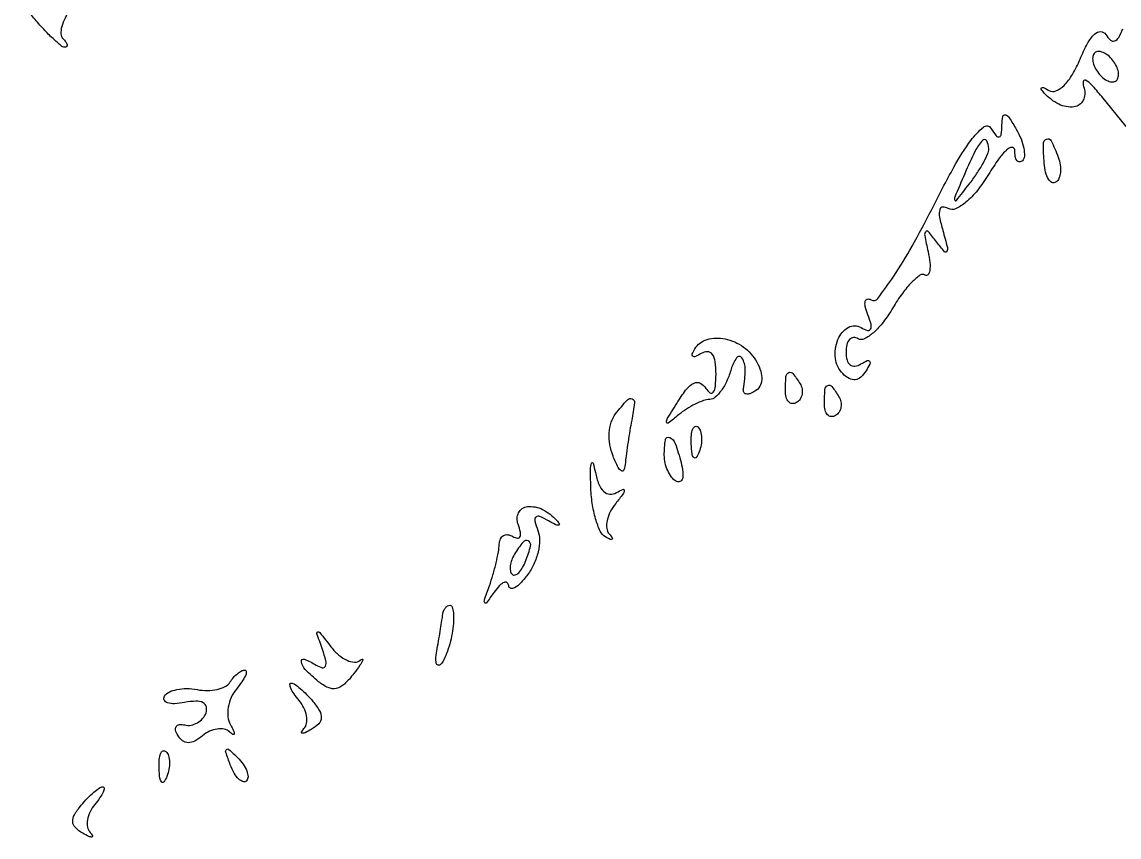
# Model space of a CAD drawing. Extents: x 153 to 7594, y 148 to 3762.
# Drawn here: x 4737.5 to 4822, y 2448.1 to 2510.9 of the extents above; entities that cross this region are included whole.
import ezdxf

# ---------------------------------------------------------------- set-up
doc = ezdxf.new("R2010")
doc.units = 0

msp = doc.modelspace()

# ---------------------------------------------------------------- linework, layer by layer
for points in [[(4740.926206, 2512.273794, -0.002295), (4741.880772, 2513.010518, -0.389535), (4742.000262, 2512.999712, -0.362509), (4742.005537, 2512.874639, -0.002213), (4741.258676, 2511.907991, 0.04346), (4740.832052, 2511.250225, 0.05878), (4740.575276, 2510.590349, 0.073134), (4740.514337, 2510.026546, 0.188967), (4740.675343, 2509.657991, -0.037262), (4740.893327, 2509.404847, -0.104785), (4740.989743, 2509.193285, -0.242037), (4740.954674, 2509.05938, -0.213068), (4740.821654, 2509, -0.176756), (4740.532081, 2509.105669, -0.013853), (4739.908485, 2509.660937, -0.017522), (4739.188351, 2510.388091, -0.012466), (4738.431521, 2511.25, -0.007265), (4737.770733, 2512.06528, -0.057349), (4737.516017, 2512.478864, -0.742335), (4737.586681, 2512.54224, -0.043367), (4737.95274, 2512.273794, 0.05058), (4738.728149, 2511.72214, 0.130047), (4739.387913, 2511.547587, 0.123104), (4740.070735, 2511.71829, 0.043012)], [(4820, 2508.118034, 0.085235), (4820.073533, 2507.689814, 0.053414), (4820.29375, 2507.230237, 0.051777), (4820.617474, 2506.810561, 0.064269), (4821, 2506.5, 0.076764), (4821.382383, 2506.338175, 0.154201), (4821.70625, 2506.357263, 0.186277), (4821.920761, 2506.550471, 0.117858), (4822, 2506.881966, 0.085235), (4821.926467, 2507.310186, 0.053414), (4821.70625, 2507.769763, 0.051777), (4821.382526, 2508.189439, 0.064269), (4821, 2508.5, 0.076764), (4820.617617, 2508.661825, 0.154201), (4820.29375, 2508.642737, 0.186277), (4820.079239, 2508.449529, 0.117858)], [(4813.015096, 2503, -0.036219), (4813.084212, 2503.669458, -0.446897), (4813.277824, 2503.789491, -0.179203), (4813.571041, 2503.571081, -0.012308), (4814.122073, 2502.674997, -0.036021), (4814.48485, 2501.932918, -0.047728), (4814.697783, 2501.212288, -0.056415), (4814.745388, 2500.612553, -0.19022), (4814.591664, 2500.25833, -0.189312), (4814.368467, 2500.161003, -0.25073), (4814.172703, 2500.256614, -0.115766), (4814.038407, 2500.579067, -0.040394), (4813.996262, 2501.083333, 0.426025), (4813.792456, 2501.278084, 0.179029), (4813.402695, 2501.114627, 0.050244), (4812.756001, 2500.375786, 0.01777), (4811.980859, 2499.200502, -0.030318), (4811.119546, 2497.963229, -0.050045), (4810.234823, 2497.048554, -0.066558), (4809.443707, 2496.542461, -0.252619), (4808.877463, 2496.575732, 0.146918), (4808.460895, 2496.687363, 0.336736), (4808.222769, 2496.494981, 0.109433), (4808.209075, 2495.915722, 0.020403), (4808.458373, 2494.875229, -0.005578), (4808.812044, 2493.571015, -0.19101), (4808.773291, 2493.259637, -0.524899), (4808.593611, 2493.241107, -0.01295), (4807.97876, 2494, 0.012432), (4807.344012, 2494.785111, 0.45772), (4807.139455, 2494.786651, 0.231202), (4807.062484, 2494.503468, 0.006689), (4807.319995, 2493.24862, -0.025061), (4807.459528, 2492.414098, -0.060628), (4807.456063, 2491.789889, -0.14729), (4807.31767, 2491.479266, -0.368647), (4807.090225, 2491.444238, 0.301804), (4806.700465, 2491.431509, 0.043793), (4806.065233, 2490.889474, 0.037529), (4805.339715, 2490.031331, 0.023319), (4804.616529, 2488.927981, -0.03022), (4803.878096, 2487.834565, -0.047405), (4803.1062, 2487.004574, -0.060786), (4802.412953, 2486.524694, -0.265389), (4801.933046, 2486.54138, 0.16111), (4801.579451, 2486.625703, 0.190982), (4801.274082, 2486.473344, 0.125119), (4801.067587, 2486.078287, 0.058239), (4801, 2485.5, 0.063738), (4801.077994, 2484.890651, 0.164361), (4801.318136, 2484.524449, 0.205319), (4801.68922, 2484.425906, 0.102388), (4802.154508, 2484.595492, -0.029034), (4802.627832, 2484.851325, -0.358161), (4802.812653, 2484.804057, -0.280785), (4802.831134, 2484.587385, -0.022802), (4802.541641, 2484.067376, -0.067784), (4802.138801, 2483.578225, -0.15704), (4801.712363, 2483.380085, -0.158844), (4801.253848, 2483.469041, -0.069792), (4800.75435, 2483.84565, -0.169691), (4800.185144, 2485.026352, -0.123218), (4800.378938, 2486.48415, -0.166639), (4801.170517, 2487.409571, -0.278515), (4802.162876, 2487.399337, 0.059715), (4802.652328, 2487.17232, 0.3658), (4802.891026, 2487.269424, 0.190193), (4802.929988, 2487.631571, 0.024426), (4802.681393, 2488.387893, -0.032774), (4802.487574, 2489.012502, -0.111862), (4802.482262, 2489.435456, -0.303776), (4802.648698, 2489.597078, -0.185708), (4802.928179, 2489.544388, 0.38602), (4803.444973, 2489.640148, 0.014905), (4804.674008, 2491.358164, 0.01986), (4806.090805, 2493.661513, 0.011839), (4807.600194, 2496.504608, -0.009774), (4809.312628, 2499.762582, -0.031785), (4810.622368, 2501.819407, -0.060275), (4811.586074, 2502.851848, -0.453968), (4812.168156, 2502.762158, 0.02091), (4812.578933, 2502.171197, 0.308056), (4812.806705, 2502.094731, 0.304936), (4812.963222, 2502.278656, 0.020662)], [(4810.144264, 2499.25, 0.001457), (4809.377686, 2497.444041, 0.201639), (4809.377555, 2497.214303, 0.569419), (4809.501369, 2497.197087, 0.002644), (4810.483749, 2498.44113, 0.018463), (4811.064197, 2499.243619, 0.02135), (4811.554601, 2500.049658, 0.020986), (4811.908022, 2500.759555, 0.105377), (4812, 2501.19113, 0.133472), (4811.838748, 2501.784432, 0.49792), (4811.513658, 2501.822339, 0.077526), (4810.95086, 2501.013948, 0.012273)], [(4817.349337, 2500.532025, -0.05214), (4817.509264, 2499.936181, -0.063531), (4817.527236, 2499.359336, -0.075558), (4817.408436, 2498.88734, -0.156206), (4817.163912, 2498.601303, -0.259868), (4816.868239, 2498.587963, -0.140997), (4816.592392, 2498.841638, -0.079088), (4816.379055, 2499.361741, -0.039075), (4816.269735, 2500.069278, -0.01644), (4816.207033, 2501.550408, -0.30258), (4816.451701, 2501.92531, -0.402215), (4816.807591, 2501.791397, -0.01992)], [(4794.124767, 2484.741537, -0.051846), (4794.432525, 2484.026822, -0.091231), (4794.509945, 2483.39038, -0.115547), (4794.354513, 2482.871378, -0.124682), (4793.987604, 2482.492339, -0.051084), (4793.599295, 2482.304048, -0.138803), (4793.297176, 2482.281781, -0.23979), (4793.126742, 2482.417633, -0.150914), (4793.093644, 2482.67567, 0.03888), (4793.233992, 2484.159939, 0.144334), (4792.985872, 2485.055999, 0.534537), (4792.572292, 2485.069316, 0.086884), (4792.15032, 2484.190983, -0.037355), (4791.827815, 2483.305296, -0.047879), (4791.397281, 2482.552596, -0.055987), (4790.929666, 2482.027023, -0.178308), (4790.5, 2481.855946, 0.079319), (4790.018618, 2481.766199, 0.02907), (4789.37937, 2481.495362, 0.027943), (4788.702892, 2481.11274, 0.029927), (4788.089345, 2480.664963, -0.009871), (4787.302648, 2480.040992, -0.609238), (4787.175353, 2480.101474, -0.145202), (4787.255099, 2480.406745, -0.003263), (4788.05498, 2481.710111, -0.027371), (4788.738132, 2482.68404, -0.117586), (4789.289378, 2483.121019, -0.233661), (4789.765155, 2483.110121, -0.131419), (4790.200323, 2482.710111, 0.101647), (4790.520699, 2482.378871, 0.408241), (4790.771594, 2482.423415, 0.132654), (4790.938236, 2482.871375, 0.021438), (4790.984687, 2483.809017, 0.034771), (4790.92425, 2484.768863, 0.122525), (4790.69875, 2485.339676, 0.235649), (4790.329674, 2485.535531, 0.145666), (4789.845492, 2485.404508, -0.029869), (4789.405882, 2485.167845, -0.269018), (4789.196532, 2485.187046, -0.351014), (4789.146525, 2485.361882, -0.039272), (4789.349462, 2485.756425, -0.18567), (4790.299101, 2486.47844, -0.123705), (4791.680744, 2486.529233, -0.105503), (4793.101265, 2485.895478, -0.108098)], [(4797.457295, 2483.069098, -0.090093), (4797.612382, 2482.673795, -0.095385), (4797.614038, 2482.257398, -0.099739), (4797.463027, 2481.88478, -0.108766), (4797.182979, 2481.613087, -0.158515), (4796.860929, 2481.534562, -0.191218), (4796.582917, 2481.669932, -0.126631), (4796.394948, 2482.024148, -0.059057), (4796.333333, 2482.543989, -0.019984), (4796.376303, 2483.618676, -0.269722), (4796.59208, 2483.929499, -0.350126), (4796.913397, 2483.852054, -0.02679)], [(4800.457295, 2482.069098, -0.090093), (4800.612382, 2481.673795, -0.095385), (4800.614038, 2481.257398, -0.099739), (4800.463027, 2480.88478, -0.108766), (4800.182979, 2480.613087, -0.158515), (4799.860929, 2480.534562, -0.191218), (4799.582917, 2480.669932, -0.126631), (4799.394948, 2481.024148, -0.059057), (4799.333333, 2481.543989, -0.019984), (4799.376303, 2482.618676, -0.269722), (4799.59208, 2482.929499, -0.350126), (4799.913397, 2482.852054, -0.02679)], [(4784.488027, 2480.25, 0.006307), (4784.349014, 2479.470723, 0.004186), (4784.208309, 2478.573437, 0.004213), (4784.086298, 2477.699727, 0.008192), (4784.006226, 2477, -0.047159), (4783.895282, 2476.428681, -0.473213), (4783.700065, 2476.345968, -0.162986), (4783.438817, 2476.618395, -0.014546), (4783.053299, 2477.5, -0.055858), (4782.810019, 2478.373778, -0.05485), (4782.764083, 2479.285215, -0.058881), (4782.912618, 2480.116297, -0.095212), (4783.246029, 2480.75, -0.01353), (4784.153975, 2481.825233, -0.316258), (4784.522322, 2481.911434, -0.342183), (4784.705451, 2481.597937, -0.014611)], [(4789.683114, 2477.8125, -0.054073), (4789.461564, 2477.395823, -0.470617), (4789.279315, 2477.37858, -0.168741), (4789.137993, 2477.670344, -0.018894), (4789.078947, 2478.416667, -0.028489), (4789.089945, 2479.112848, -0.077125), (4789.200665, 2479.592839, -0.208169), (4789.385309, 2479.77538, -0.296942), (4789.604167, 2479.729167, -0.126455), (4789.797407, 2479.402231, -0.060344), (4789.876576, 2478.916927, -0.05415), (4789.839148, 2478.359369, -0.051402)], [(4788.29011, 2476.99862, -0.033809), (4788.429487, 2476.266748, -0.095442), (4788.393387, 2475.749762, -0.238295), (4788.19888, 2475.53149, -0.236417), (4787.906741, 2475.557637, -0.095554), (4787.559445, 2475.877374, -0.052741), (4787.266355, 2476.376706, -0.049897), (4787.06726, 2476.966253, -0.056553), (4787, 2477.559017, -0.036651), (4787.087262, 2478.747863, -0.493596), (4787.416075, 2478.930595, -0.209047), (4787.839479, 2478.475053, -0.020231)], [(4783.321494, 2474.677127, -0.030567), (4783.806495, 2474.929075, -0.567457), (4783.921335, 2474.848074, -0.142964), (4783.813769, 2474.562127, -0.009134), (4783.258676, 2473.849949, 0.052584), (4782.838843, 2473.202485, 0.065281), (4782.599755, 2472.526204, 0.07842), (4782.56791, 2471.925032, 0.15945), (4782.758676, 2471.497665, -0.026192), (4782.994552, 2471.208176, -0.400415), (4782.979233, 2471.091368, -0.285584), (4782.837609, 2471.07396, -0.020338), (4782.4685, 2471.263651, -0.157533), (4782.063547, 2471.704568, -0.037232), (4781.71078, 2472.653334, -0.034728), (4781.451377, 2473.857844, -0.028205), (4781.337515, 2475.173976, -0.006216), (4781.314704, 2476.479555, -0.081722), (4781.39053, 2476.955325, -0.732891), (4781.511751, 2476.953476, -0.023363), (4781.690509, 2476.235169, 0.043965), (4781.955191, 2475.331953, 0.109264), (4782.336647, 2474.762979, 0.173275), (4782.803624, 2474.554784, 0.155349)], [(4778.721056, 2472.535286, -0.05845), (4778.910204, 2472.271217, -0.554901), (4778.855032, 2472.17221, -0.128503), (4778.594226, 2472.226818, -0.016002), (4778.080061, 2472.50372, 0.030318), (4777.413976, 2472.838215, 0.293354), (4777.116325, 2472.78837, 0.278726), (4777.027603, 2472.49162, 0.028326), (4777.261378, 2471.761244, -0.096976), (4777.389809, 2471.026551, -0.052398), (4777.274907, 2470.112045, -0.049421), (4776.953862, 2469.169995, -0.055347), (4776.46312, 2468.347199, -0.025977), (4775.921125, 2467.704132, -0.072313), (4775.460873, 2467.336365, -0.211599), (4775.168197, 2467.303226, -0.314662), (4775.016491, 2467.5, 0.213262), (4774.898074, 2467.73468, 0.282447), (4774.666253, 2467.765625, 0.101136), (4774.309391, 2467.511161, 0.031555), (4773.890355, 2467, -0.005752), (4773.297267, 2466.195213, -0.502838), (4773.167882, 2466.196201, -0.244484), (4773.138195, 2466.390306, -0.003714), (4773.524777, 2467.5, 0.014726), (4773.801404, 2468.354159, 0.012675), (4774.042615, 2469.266766, 0.012855), (4774.219218, 2470.106265, 0.03557), (4774.285776, 2470.706011, -0.093609), (4774.380708, 2471.118721, -0.163783), (4774.614075, 2471.375615, -0.168037), (4774.950385, 2471.435323, -0.099405), (4775.336605, 2471.291966, 0.108215), (4775.685358, 2471.16939, 0.334333), (4775.888725, 2471.286617, 0.1584), (4775.92035, 2471.64343, 0.035169), (4775.739178, 2472.237309, -0.20905), (4775.780088, 2473.130762, -0.25888), (4776.454102, 2473.598077, -0.143816), (4777.615438, 2473.379454, -0.090423)], [(4775.458881, 2469.933469, 0.049364), (4775.242038, 2469.490157, 0.059701), (4775.133355, 2469.040231, 0.070517), (4775.142323, 2468.651151, 0.156651), (4775.276326, 2468.390341, 0.281567), (4775.50546, 2468.335123, 0.118528), (4775.786868, 2468.507038, 0.069269), (4776.083816, 2468.899181, 0.035865), (4776.345077, 2469.456872, 0.029555), (4776.696703, 2470.564815, 0.344086), (4776.525317, 2470.954259, 0.36195), (4776.120758, 2470.871774, 0.030391)], [(4770.686162, 2464.02577, -0.023306), (4770.525405, 2463.224698, -0.024008), (4770.292015, 2462.450108, -0.024615), (4770.025531, 2461.8016, -0.086791), (4769.767472, 2461.434138, -0.281237), (4769.572127, 2461.386937, -0.266911), (4769.43379, 2461.539078, -0.076693), (4769.405306, 2461.989431, -0.024274), (4769.498524, 2462.658369, 0.003054), (4769.637535, 2463.418446, 0.003064), (4769.767094, 2464.179333, 0.002992), (4769.872061, 2464.844366, 0.012225), (4769.923489, 2465.25, -0.062535), (4769.989592, 2465.536745, -0.074787), (4770.122557, 2465.779687, -0.087768), (4770.299416, 2465.943014, -0.143613), (4770.493725, 2466, -0.331375), (4770.66503, 2465.872463, -0.048458), (4770.753915, 2465.42007, -0.039057), (4770.766087, 2464.782627, -0.023119)], [(4763.565909, 2461.765544, -0.150407), (4763.732603, 2461.836727, -0.583883), (4763.782566, 2461.766569, -0.044689), (4763.555885, 2461.37741, -0.009204), (4763.084354, 2460.737669, -0.039417), (4762.353168, 2459.924517, -0.133952), (4761.730907, 2459.58996, -0.163867), (4761.102271, 2459.651674, -0.067608), (4760.367321, 2460.110114, -0.023273), (4759.342128, 2461.044821, -0.159473), (4759.037655, 2461.646133, -0.575724), (4759.275634, 2461.837976, -0.046857), (4760.169939, 2461.394972, 0.073989), (4760.653604, 2461.18713, 0.374471), (4760.896268, 2461.306892, 0.162746), (4760.927068, 2461.727726, 0.022059), (4760.667485, 2462.585955, -0.002774), (4760.237816, 2463.83111, -0.434315), (4760.300918, 2463.948638, -0.298098), (4760.457223, 2463.896696, -0.002168), (4761.346423, 2462.765544, 0.049852), (4761.927577, 2462.155919, 0.071714), (4762.555821, 2461.75633, 0.094055), (4763.131202, 2461.61811, 0.189823)], [(4754.036355, 2459.543805, 0.068304), (4753.630074, 2458.890458, 0.063446), (4753.402087, 2458.135312, 0.067578), (4753.378795, 2457.396983, 0.105351), (4753.574235, 2456.793805, -0.016782), (4753.823315, 2456.326504, -0.147446), (4753.861011, 2456.097819, -0.5379), (4753.762656, 2456.049777, -0.050901), (4753.502335, 2456.241324, 0.136349), (4753.094972, 2456.445717, 0.084493), (4752.556336, 2456.459419, 0.073475), (4751.971191, 2456.284906, 0.064137), (4751.431037, 2455.942766, -0.049038), (4750.824709, 2455.532631, -0.129259), (4750.319311, 2455.409146, -0.161471), (4749.889654, 2455.559988, -0.090095), (4749.514698, 2455.976218, -0.076316), (4749.348967, 2456.366861, -0.213148), (4749.398505, 2456.653545, -0.222683), (4749.641611, 2456.799755, -0.082302), (4750.05067, 2456.774777, 0.099309), (4750.542264, 2456.761376, 0.086425), (4751.028004, 2456.934917, 0.084942), (4751.433379, 2457.266119, 0.091192), (4751.693598, 2457.705793, 0.145903), (4751.72326, 2458.177801, 0.226676), (4751.47368, 2458.49101, 0.123595), (4750.911827, 2458.608544, 0.037649), (4750.041888, 2458.508067, -0.034367), (4749.27417, 2458.414291, -0.089036), (4748.722975, 2458.48342, -0.207933), (4748.478713, 2458.694388, -0.255862), (4748.494318, 2458.990806, -0.145541), (4748.845063, 2459.30354, -0.059729), (4749.456304, 2459.505964, -0.052245), (4750.210394, 2459.578649, -0.045519), (4751, 2459.5, 0.048162), (4751.791976, 2459.425332, 0.05392), (4752.553186, 2459.509391, 0.061306), (4753.17393, 2459.729096, 0.139541), (4753.537989, 2460.061467, -0.039824), (4753.801569, 2460.42057, -0.042708), (4754.113153, 2460.724306, -0.046848), (4754.42441, 2460.934361, -0.125661), (4754.681462, 2461, -0.42604), (4754.796131, 2460.880625, -0.094484), (4754.724375, 2460.572243, -0.047292), (4754.461049, 2460.103173, -0.021671)], [(4759.926114, 2458.589028, -0.03892), (4760.445068, 2457.854248, -0.150137), (4760.57584, 2457.31771, -0.184594), (4760.372512, 2456.867315, -0.06466), (4759.798558, 2456.428702, -0.016746), (4759.32953, 2456.17859, -0.145908), (4759.099215, 2456.139852, -0.539115), (4759.050748, 2456.237981, -0.051532), (4759.241324, 2456.497665, 0.144798), (4759.440463, 2456.911524, 0.083091), (4759.437715, 2457.469816, 0.070874), (4759.239506, 2458.083858, 0.059816), (4758.868879, 2458.657991, -0.020857), (4758.476182, 2459.173471, -0.04512), (4758.229155, 2459.605785, -0.087861), (4758.155018, 2459.891735, -0.437369), (4758.255111, 2460, -0.152428), (4758.517621, 2459.918068, -0.024047), (4758.952218, 2459.585527, -0.024812), (4759.441126, 2459.129294, -0.019407)], [(4748.683114, 2452.8125, -0.054073), (4748.461564, 2452.395823, -0.470617), (4748.279315, 2452.37858, -0.168741), (4748.137993, 2452.670344, -0.018894), (4748.078947, 2453.416667, -0.028489), (4748.089945, 2454.112848, -0.077125), (4748.200665, 2454.592839, -0.208169), (4748.385309, 2454.77538, -0.296942), (4748.604167, 2454.729167, -0.126455), (4748.797407, 2454.402231, -0.060344), (4748.876576, 2453.916927, -0.05415), (4748.839148, 2453.359369, -0.051402)], [(4754.806872, 2452.473539, -0.278911), (4754.538684, 2452.40751, -0.120343), (4754.210949, 2452.604915, -0.070189), (4753.866277, 2453.059266, -0.036269), (4753.564293, 2453.706872, -0.008399), (4753.21821, 2454.663782, -0.286372), (4753.270328, 2454.888819, -0.400052), (4753.463552, 2454.893514, -0.011214), (4754.124088, 2454.266667, -0.043285), (4754.558688, 2453.753423, -0.063152), (4754.837219, 2453.231185, -0.082976), (4754.927901, 2452.779789, -0.20742)], [(4743.131121, 2450.657991, 0.059816), (4742.760494, 2450.083858, 0.070874), (4742.562285, 2449.469816, 0.083091), (4742.559537, 2448.911524, 0.144798), (4742.758676, 2448.497665, -0.051532), (4742.949252, 2448.237981, -0.539115), (4742.900785, 2448.139852, -0.145908), (4742.67047, 2448.17859, -0.016746), (4742.201442, 2448.428702, -0.06466), (4741.627488, 2448.867315, -0.184594), (4741.42416, 2449.31771, -0.150137), (4741.554932, 2449.854248, -0.03892), (4742.073886, 2450.589028, -0.019407), (4742.558874, 2451.129294, -0.024812), (4743.047782, 2451.585527, -0.024047), (4743.482379, 2451.918068, -0.152428), (4743.744889, 2452, -0.437369), (4743.844982, 2451.891735, -0.087861), (4743.770845, 2451.605785, -0.04512), (4743.523818, 2451.173471, -0.020857)]]:
    msp.add_lwpolyline(points, format="xyb", close=True)
msp.add_lwpolyline([(4822.594528, 2502.886086), (4820.704177, 2505.193043, 0.01285), (4819.91047, 2506.11243, 0.096701), (4819.451751, 2506.454062, 0.539297), (4819.270885, 2506.34519, 0.086956), (4819.337674, 2505.848646, -0.195255), (4819.263332, 2504.903277, -0.250499), (4818.562228, 2504.407222, -0.149961), (4817.399502, 2504.610209, -0.090727), (4816.278944, 2505.464714, -0.028895), (4816.037373, 2505.763099, -0.44146), (4816.061911, 2505.878982, -0.24857), (4816.226043, 2505.886111, -0.018766), (4816.633944, 2505.673035, 0.233984), (4817.177733, 2505.640797, 0.096941), (4817.804746, 2506.064041, 0.064121), (4818.449102, 2506.901713, 0.033744), (4819.033218, 2508.080196, -0.024776), (4819.608526, 2509.295154, -0.078295), (4820.150578, 2510.011077, -0.192994), (4820.618711, 2510.200868, -0.260967), (4821.010111, 2509.983641, 0.071878), (4821.367191, 2509.557183, 0.267893), (4821.696791, 2509.488064, 0.186486), (4822.01311, 2509.746761, 0.03755), (4822.329452, 2510.416154, -0.029145)], format="xyb")

doc.saveas('drawing.dxf')
